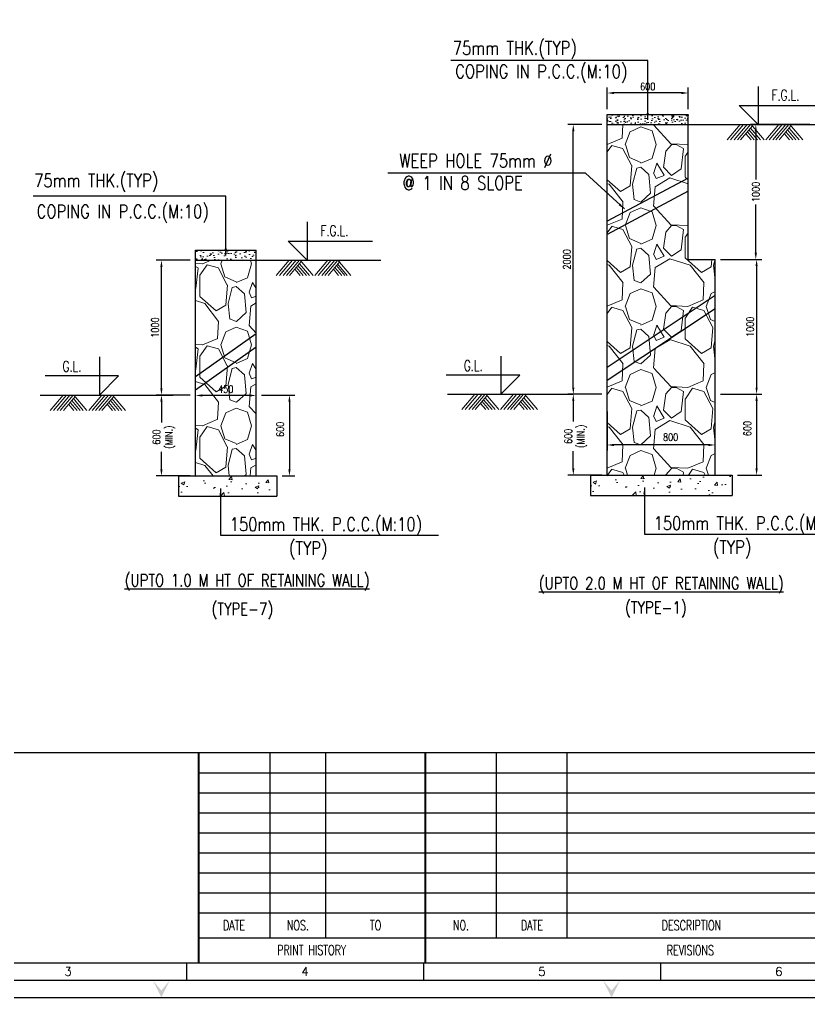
# Model space of a CAD drawing. Extents: x -69352 to 1013721, y -547461 to -186867.
# Drawn here: x 658711 to 687980, y -348663 to -312411 of the extents above; entities that cross this region are included whole.
import ezdxf
from ezdxf.enums import TextEntityAlignment as Align
from ezdxf.lldxf.tags import DXFTag

# ---------------------------------------------------------------- set-up
doc = ezdxf.new("R2010")
doc.units = 0
doc.header["$LTSCALE"] = 500
doc.header["$MEASUREMENT"] = 0
doc.header["$PDMODE"] = 35
doc.header["$PDSIZE"] = -15
doc.layers.get('DEFPOINTS').update_dxf_attribs({"color": 4})
for name, color, linetype in [('BENOS', 4, 'Continuous'), ('PNA', 10, 'Continuous'), ('S-BEAM', 4, 'Continuous'), ('S-DIM-1', 5, 'Continuous'), ('S-TEXT', 2, 'Continuous'), ('S-TITIL', 6, 'Continuous'), ('TEXT (SHEET)', 4, 'Continuous')]:
    doc.layers.add(name, color=color, linetype=linetype)
doc.layers.add('hatch', color=7, linetype='Continuous', lineweight=5)
doc.layers.add('RIDE-PROFILE', color=8, linetype='Continuous', lineweight=25)
doc.styles.add('ROMANS', font='simplex.shx', dxfattribs={"width": 0.8, "height": 275})
tags = doc.linetypes.add('HIDDEN', pattern=[0.375, 0.25, -0.125]).pattern_tags.tags
tags[6:7] = [DXFTag(74, 4), DXFTag(75, 0), DXFTag(340, '0'), DXFTag(46, 1.0), DXFTag(50, 0.0), DXFTag(44, 0.0), DXFTag(45, 0.0)]
tags[4:5] = [DXFTag(74, 4), DXFTag(75, 0), DXFTag(340, '0'), DXFTag(46, 1.0), DXFTag(50, 0.0), DXFTag(44, 0.0), DXFTag(45, 0.0)]
doc.dimstyles.new('dim20', dxfattribs={"dimtxt": 250, "dimasz": 250, "dimexe": 200, "dimexo": 200, "dimgap": 100, "dimtad": 1, "dimdec": 0, "dimlfac": 0.2, "dimzin": 0, "dimdsep": 46, "dimtxsty": 'ROMANS', "dimcen": 0, "dimclrd": 5, "dimclre": 5, "dimclrt": 4, "dimadec": 0, "dimazin": 0, "dimtfac": 1, "dimtdec": 0, "dimtix": 1, "dimtofl": 0, "dimtmove": 2, "dimatfit": 3, "dimfxl": 0, "dimtolj": 1, "dimtzin": 0, "dimlwd": -1, "dimlwe": -1, "dimarcsym": 0})
doc.dimstyles.new('dim25', dxfattribs={"dimtxt": 250, "dimasz": 250, "dimexe": 200, "dimexo": 200, "dimgap": 100, "dimtad": 1, "dimdec": 0, "dimlfac": 0.25, "dimzin": 0, "dimdsep": 46, "dimtxsty": 'ROMANS', "dimcen": 0, "dimclrd": 5, "dimclre": 5, "dimclrt": 4, "dimadec": 0, "dimazin": 0, "dimtfac": 1, "dimtdec": 0, "dimtix": 1, "dimtofl": 0, "dimtmove": 2, "dimatfit": 3, "dimfxl": 0, "dimtolj": 1, "dimtzin": 0, "dimlwd": -1, "dimlwe": -1, "dimarcsym": 0})

# ---------------------------------------------------------------- blocks, each defined once
blk = doc.blocks.new('*D209')
at = {"layer": 'DEFPOINTS', "color": 0}
for p in [(680489, -326736), (680489, -328182), (684489, -328182)]:
    blk.add_point(p, dxfattribs=at)
at = {"layer": 'S-DIM-1', "color": 5}
for p, q in [((680489, -326936), (680489, -328382)), ((684489, -327982), (684489, -327982)), ((684239, -328182), (680739, -328182))]:
    blk.add_line(p, q, dxfattribs=at)
for points in [[(680739, -328140), (680739, -328224), (680489, -328182)], [(684239, -328224), (684239, -328140), (684489, -328182)]]:
    blk.add_solid(points, dxfattribs=at)
at = {"layer": 'S-DIM-1', "color": 4, "insert": (682836, -327895), "char_height": 275, "attachment_point": 5, "style": 'ROMANS'}
blk.add_mtext('\\A1;800', dxfattribs=at)
blk = doc.blocks.new('*D210')
at = {"layer": 'DEFPOINTS', "color": 0}
for p in [(688189, -316302), (684489, -321302), (685993, -321302)]:
    blk.add_point(p, dxfattribs=at)
at = {"layer": 'S-DIM-1', "color": 5}
for p, q in [((687989, -316302), (685793, -316302)), ((685993, -316552), (685993, -318336)), ((685993, -321052), (685993, -319269)), ((684689, -321302), (686193, -321302))]:
    blk.add_line(p, q, dxfattribs=at)
for points in [[(686034, -316552), (685951, -316552), (685993, -316302)], [(685951, -321052), (686034, -321052), (685993, -321302)]]:
    blk.add_solid(points, dxfattribs=at)
at = {"layer": 'S-DIM-1', "color": 4, "insert": (685993, -318802), "char_height": 275, "attachment_point": 5, "rotation": 90, "style": 'ROMANS'}
blk.add_mtext('\\A1;1000', dxfattribs=at)
blk = doc.blocks.new('*D211')
at = {"layer": 'DEFPOINTS', "color": 0}
for p in [(684489, -321302), (684489, -326302), (686021, -326302)]:
    blk.add_point(p, dxfattribs=at)
at = {"layer": 'S-DIM-1', "color": 5}
for p, q in [((684689, -321302), (686221, -321302)), ((686021, -321552), (686021, -326052)), ((684689, -326302), (686221, -326302))]:
    blk.add_line(p, q, dxfattribs=at)
for points in [[(686063, -321552), (685980, -321552), (686021, -321302)], [(685980, -326052), (686063, -326052), (686021, -326302)]]:
    blk.add_solid(points, dxfattribs=at)
at = {"layer": 'S-DIM-1', "color": 4, "insert": (685784, -323802), "char_height": 275, "attachment_point": 5, "rotation": 90, "style": 'ROMANS'}
blk.add_mtext('\\A1;1000', dxfattribs=at)
blk = doc.blocks.new('*D212')
at = {"layer": 'DEFPOINTS', "color": 0}
for p in [(684489, -326302), (685114, -329302), (686021, -329302)]:
    blk.add_point(p, dxfattribs=at)
at = {"layer": 'S-DIM-1', "color": 5}
for p, q in [((684689, -326302), (686221, -326302)), ((686021, -326552), (686021, -329052)), ((685314, -329302), (686221, -329302))]:
    blk.add_line(p, q, dxfattribs=at)
for points in [[(686063, -326552), (685980, -326552), (686021, -326302)], [(685980, -329052), (686063, -329052), (686021, -329302)]]:
    blk.add_solid(points, dxfattribs=at)
at = {"layer": 'S-DIM-1', "color": 4, "insert": (685680, -327573), "char_height": 275, "attachment_point": 5, "rotation": 90, "style": 'ROMANS'}
blk.add_mtext('\\A1;600', dxfattribs=at)
blk = doc.blocks.new('*D238')
at = {"layer": 'DEFPOINTS', "color": 0}
for p in [(680489, -326302), (679230, -329302), (680489, -329302)]:
    blk.add_point(p, dxfattribs=at)
at = {"layer": 'S-DIM-1', "color": 5}
for p, q in [((680289, -326302), (679030, -326302)), ((679230, -326552), (679230, -327316)), ((679230, -329052), (679230, -328406)), ((680289, -329302), (679030, -329302))]:
    blk.add_line(p, q, dxfattribs=at)
for points in [[(679271, -326552), (679188, -326552), (679230, -326302)], [(679188, -329052), (679271, -329052), (679230, -329302)]]:
    blk.add_solid(points, dxfattribs=at)
at = {"layer": 'S-DIM-1', "color": 4, "insert": (679320, -327861), "char_height": 275, "attachment_point": 5, "rotation": 90, "style": 'ROMANS'}
blk.add_mtext('\\A1;600\\P(MIN.)', dxfattribs=at)
blk = doc.blocks.new('*D218')
at = {"layer": 'DEFPOINTS', "color": 0}
for p in [(679230, -316302), (680489, -316302), (679480, -326302)]:
    blk.add_point(p, dxfattribs=at)
at = {"layer": 'S-DIM-1', "color": 5}
for p, q in [((680289, -316302), (679030, -316302)), ((679230, -326052), (679230, -316552)), ((679280, -326302), (679030, -326302))]:
    blk.add_line(p, q, dxfattribs=at)
for points in [[(679271, -316552), (679188, -316552), (679230, -316302)], [(679188, -326052), (679271, -326052), (679230, -326302)]]:
    blk.add_solid(points, dxfattribs=at)
at = {"layer": 'S-DIM-1', "color": 4, "insert": (678992, -321302), "char_height": 275, "attachment_point": 5, "rotation": 90, "style": 'ROMANS'}
blk.add_mtext('\\A1;2000', dxfattribs=at)
blk = doc.blocks.new('*D222')
at = {"layer": 'DEFPOINTS', "color": 0}
for p in [(665228, -326347), (665228, -326347), (667478, -326347)]:
    blk.add_point(p, dxfattribs=at)
at = {"layer": 'S-DIM-1', "color": 5}
for p, q in [((665228, -326147), (665228, -326147)), ((667478, -326147), (667478, -326147)), ((667228, -326347), (665478, -326347))]:
    blk.add_line(p, q, dxfattribs=at)
for points in [[(665478, -326305), (665478, -326388), (665228, -326347)], [(667228, -326388), (667228, -326305), (667478, -326347)]]:
    blk.add_solid(points, dxfattribs=at)
at = {"layer": 'S-DIM-1', "color": 4, "insert": (666353, -326109), "char_height": 275, "attachment_point": 5, "style": 'ROMANS'}
blk.add_mtext('\\A1;450', dxfattribs=at)
blk = doc.blocks.new('*D223')
at = {"layer": 'DEFPOINTS', "color": 0}
for p in [(667478, -326331), (668241, -329331), (668712, -329331)]:
    blk.add_point(p, dxfattribs=at)
at = {"layer": 'S-DIM-1', "color": 5}
for p, q in [((667678, -326331), (668912, -326331)), ((668712, -326581), (668712, -329081)), ((668441, -329331), (668912, -329331))]:
    blk.add_line(p, q, dxfattribs=at)
for points in [[(668754, -326581), (668670, -326581), (668712, -326331)], [(668670, -329081), (668754, -329081), (668712, -329331)]]:
    blk.add_solid(points, dxfattribs=at)
at = {"layer": 'S-DIM-1', "color": 4, "insert": (668370, -327602), "char_height": 275, "attachment_point": 5, "rotation": 90, "style": 'ROMANS'}
blk.add_mtext('\\A1;600', dxfattribs=at)
blk = doc.blocks.new('*D239')
at = {"layer": 'DEFPOINTS', "color": 0}
for p in [(665228, -326331), (663969, -329331), (665228, -329331)]:
    blk.add_point(p, dxfattribs=at)
at = {"layer": 'S-DIM-1', "color": 5}
for p, q in [((665028, -326331), (663769, -326331)), ((663969, -326581), (663969, -327344)), ((663969, -329081), (663969, -328435)), ((665028, -329331), (663769, -329331))]:
    blk.add_line(p, q, dxfattribs=at)
for points in [[(664010, -326581), (663927, -326581), (663969, -326331)], [(663927, -329081), (664010, -329081), (663969, -329331)]]:
    blk.add_solid(points, dxfattribs=at)
at = {"layer": 'S-DIM-1', "color": 4, "insert": (664059, -327890), "char_height": 275, "attachment_point": 5, "rotation": 90, "style": 'ROMANS'}
blk.add_mtext('\\A1;600\\P(MIN.)', dxfattribs=at)
blk = doc.blocks.new('*D224')
at = {"layer": 'DEFPOINTS', "color": 0}
for p in [(663969, -321331), (665228, -321331), (664219, -326331)]:
    blk.add_point(p, dxfattribs=at)
at = {"layer": 'S-DIM-1', "color": 5}
for p, q in [((665028, -321331), (663769, -321331)), ((663969, -326081), (663969, -321581)), ((664019, -326331), (663769, -326331))]:
    blk.add_line(p, q, dxfattribs=at)
for points in [[(664010, -321581), (663927, -321581), (663969, -321331)], [(663927, -326081), (664010, -326081), (663969, -326331)]]:
    blk.add_solid(points, dxfattribs=at)
at = {"layer": 'S-DIM-1', "color": 4, "insert": (663731, -323831), "char_height": 275, "attachment_point": 5, "rotation": 90, "style": 'ROMANS'}
blk.add_mtext('\\A1;1000', dxfattribs=at)
blk = doc.blocks.new('*D225')
at = {"layer": 'DEFPOINTS', "color": 0}
for p in [(680489, -315133), (680489, -315927), (683489, -315927)]:
    blk.add_point(p, dxfattribs=at)
at = {"layer": 'S-DIM-1', "color": 5}
for p, q in [((680489, -315727), (680489, -314933)), ((683489, -315727), (683489, -314933)), ((683239, -315133), (680739, -315133))]:
    blk.add_line(p, q, dxfattribs=at)
for points in [[(680739, -315092), (680739, -315175), (680489, -315133)], [(683239, -315175), (683239, -315092), (683489, -315133)]]:
    blk.add_solid(points, dxfattribs=at)
at = {"layer": 'S-DIM-1', "color": 4, "insert": (681989, -314896), "char_height": 275, "attachment_point": 5, "style": 'ROMANS'}
blk.add_mtext('\\A1;600', dxfattribs=at)
blk = doc.blocks.new('FOLDER')
at = {"layer": 'PNA'}
for points in [[(-1250, 2500), (0, 0), (0, 1000)], [(1250, 2500), (0, 0), (0, 1000)]]:
    blk.add_solid(points, dxfattribs=at)
blk = doc.blocks.new('SHEET')
at = {"color": 1}
for p, q in [((762042, -118391, -8), (676135, -118391, -8)), ((697174, -123292, -8), (720414, -123292, -8)), ((697174, -124054, -8), (720337, -124054, -8))]:
    blk.add_line(p, q, dxfattribs=at)
for p, q in [((699374, -124054, -8), (699374, -118391, -8)), ((701079, -124054, -8), (701079, -118391, -8)), ((706304, -124054, -8), (706304, -118391, -8)), ((708467, -124054, -8), (708467, -118391, -8))]:
    blk.add_line(p, q)
at = {"color": 5, "linetype": 'ByBlock', "lineweight": -2}
for p, q in [((697187, -119004, -8), (720337, -119004, -8)), ((697187, -119617, -8), (720337, -119617, -8)), ((697187, -120229, -8), (720337, -120229, -8)), ((697187, -120842, -8), (720337, -120842, -8)), ((697187, -121454, -8), (720337, -121454, -8)), ((697187, -122067, -8), (720337, -122067, -8)), ((697187, -122680, -8), (720337, -122680, -8))]:
    blk.add_line(p, q, dxfattribs=at)
at = {"elevation": -8, "flags": 128}
blk.add_lwpolyline([(674017, -125881), (763101, -125881), (763101, -63214), (674017, -63214)], close=True, dxfattribs=at)
at = {"color": 1, "const_width": 60.9, "elevation": -8}
for points in [[(697187, -124807), (697187, -118391)], [(704126, -124807), (704126, -118391)]]:
    blk.add_lwpolyline(points, dxfattribs=at)
at = {"layer": 'PNA'}
for p, q in [((696817, -124822, -8), (696817, -125351, -8)), ((704065, -124822, -8), (704065, -125351, -8)), ((711312, -124822, -8), (711312, -125351, -8))]:
    blk.add_line(p, q, dxfattribs=at)
at = {"layer": 'PNA', "color": 1, "elevation": -8}
for points in [[(675076, -125351), (762572, -125351), (762572, -63743), (675076, -63743)], [(676135, -124822), (762042, -124822), (762042, -64273), (676135, -64273)]]:
    blk.add_lwpolyline(points, close=True, dxfattribs=at)
at = {"layer": 'PNA', "xscale": 0.2118545530764889, "yscale": 0.2118545530764889, "zscale": 0.2118545530764889}
for p in [(696049, -125881, -8), (709820, -125881, -8)]:
    blk.add_blockref('FOLDER', p, dxfattribs=at)
at = {"layer": 'PNA', "style": 'ROMANS'}
for s, p in [('3', (693195, -125086, -8)), ('4', (700442, -125086, -8)), ('5', (707689, -125086, -8)), ('6', (714936, -125086, -8))]:
    blk.add_text(s, height=265, dxfattribs=at).set_placement(p, align=Align.MIDDLE)
at = {"layer": 'TEXT (SHEET)', "color": 4, "style": 'ROMANS', "width": 0.7}
for s, height, p in [('DATE', 304.7, (698274, -123673, -8)), ('NOS.', 304.7, (700226, -123673, -8)), ('TO', 304.7, (702602, -123673, -8)), ('NO.', 304.7, (705215, -123673, -8)), ('DATE', 304.7, (707386, -123673, -8)), ('DESCRIPTION', 304.74, (712263, -123673, -8)), ('PRINT HISTORY', 304.74, (700650, -124431, -8)), ('REVISIONS', 304.7, (712231, -124438, -8))]:
    blk.add_text(s, height=height, dxfattribs=at).set_placement(p, align=Align.MIDDLE_CENTER)

msp = doc.modelspace()

# ---------------------------------------------------------------- hatches: boundary and pattern name
at = {"layer": 'hatch'}
h = msp.add_hatch(dxfattribs=at)
h.set_pattern_fill('AR-CONC', color=256, scale=50, style=0)
h.set_pattern_definition([(50, (57848.32, -307579.1), (358.63009, -31.37607), [37.5, -412.5]), (355, (57848.3, -307579.1), (-69.37567, 376.09607), [30, -330]), (100.4514, (57878.2, -307581.72), (289.2547, 344.71977), [31.8701, -350.57106]), (46.1842, (57848.3, -307479.1), (533.62052, -82.7595), [56.25, -618.75]), (96.6356, (57892.8, -307486), (467.33135, 487.05894), [47.80514, -525.8565]), (351.1842, (57848.3, -307479.1), (467.33097, 487.0593), [45, -495]), (21, (57898.32, -307504.1), (298.45353, -201.30945), [37.5, -412.5]), (326, (57898.3, -307504.1), (121.65767, 362.57502), [30, -330]), (71.4514, (57923.2, -307520.9), (420.11131, 161.26525), [31.8701, -350.57106]), (37.5, (57848.32, -307579.11), (6.079928, 166.446927), [0, -326, 0, -335, 0, -331.25]), (7.5, (57848.32, -307579.1), (131.53477, 197.205856), [0, -191, 0, -318.5, 0, -126.25]), (327.5, (57736.82, -307579.11), (266.911218, -11.277436), [0, -125, 0, -390, 0, -517.5]), (317.5, (57686.82, -307579.1), (291.593085, 50.05249), [0, -162.5, 0, -259, 0, -367.5])])
h.paths.add_polyline_path([(683489, -316302.249), (683489, -315927.249), (680489, -315927.249), (680489, -316302.249)])
h = msp.add_hatch(dxfattribs=at)
h.set_pattern_fill('GRAVEL', color=256, scale=3000, angle=90, style=0)
h.set_pattern_definition([(318.0128, (216708.75, -380906.55), (27000.00402, -23999.9947), [403.608, -39957.264]), (274.9697, (217008.75, -381176.55), (-2999.97392, 36000.003155), [692.604, -68567.775]), (222.5104, (217068.75, -381866.55), (33000.02602, 29999.972155), [488.364, -48348.096]), (357.2737, (217818.75, -383036.55), (-60000.000885, 2999.988053), [630.714, -62440.674]), (22.8337, (218448.75, -383066.55), (-35999.989235, -15000.029716), [618.465, -61228.119]), (87.2737, (219018.75, -382826.55), (-2999.988053, -60000.000885), [630.714, -62440.674]), (127.6942, (219048.75, -382196.55), (29999.971215, -39000.022037), [834.087, -82574.547]), (162.2553, (218538.75, -381536.55), (-65999.988694, 21000.032288), [787.464, -77958.963]), (211.4296, (217788.75, -381296.55), (-38999.98511, -24000.024703), [632.85, -62652.219]), (265.2364, (217248.75, -381626.55), (2999.9746, 33000.00284), [722.496, -35402.289]), (312.3974, (217188.75, -382346.55), (32999.976246, -36000.022053), [934.344, -92500.125]), (228.8141, (217848.75, -380066.55), (-17999.99194, -21000.00884), [318.903, -31571.532]), (261.4692, (217638.75, -380306.55), (6000.02373, 38999.994854), [606.711, -60064.533]), (315, (217548.7, -380906.5), (3000.001, -5e-13), [424.263, -3818.376]), (293.1986, (217188.75, -381116.55), (-6000.00398, 14999.9992), [228.474, -22618.845]), (21.8014, (217278.75, -381326.55), (-9000.0008, -2999.9997), [323.109, -15832.386]), (120.9638, (217578.75, -381206.55), (-6000.00745, 8999.99407), [524.787, -16968.069]), (251.5651, (217308.75, -380756.55), (2999.9952, 6000.0013), [379.473, -9107.361]), (106.3895, (217278.75, -383066.55), (-8999.97813, 30000.006595), [531.6, -52628.535]), (160.3462, (217128.75, -382556.55), (33000.00641, -11999.98574), [445.983, -44152.224]), (23.1986, (216708.75, -380756.55), (-14999.9992, -6000.00398), [456.945, -22390.374]), (73.6105, (217128.75, -380576.55), (-8999.97813, -30000.006595), [531.6, -52628.535]), (69.444, (219138.75, -383066.55), (-5999.988, -15000.00553), [512.64, -25119.372]), (24.7751, (219318.75, -382586.55), (-33000.01027, -14999.97657), [429.534, -42523.929]), (156.8014, (219708.75, -380726.55), (-14999.9992, 6000.00398), [456.945, -22390.374]), (107.354, (219288.75, -380546.55), (11999.98351, -39000.00606), [502.893, -49786.272]), (159.444, (219708.75, -382196.55), (15000.00553, -5999.988), [256.32, -25375.692]), (191.3099, (219708.75, -380906.55), (-12000.00226, -2999.9929), [152.97, -15144.087]), (255.9638, (219558.75, -380936.55), (2999.9942, 9000.0016), [618.465, -11750.85]), (276.009, (219408.75, -381536.55), (-2999.99795, 29999.999253), [573.15, -56741.769]), (33.6901, (217848.75, -381206.55), (-5999.9987, -3000.004), [432.666, -10383.987]), (83.1572, (218208.75, -380966.55), (6000.023994, 50999.998096), [755.382, -74782.689]), (150.9454, (218298.75, -380216.55), (21000.00115, -12000.00008), [308.868, -30578.022]), (180, (218028.7, -380066.5), (-3000, -3000), [180, -2820]), (210.2564, (219318.75, -381596.55), (21000.00737, 11999.98466), [416.772, -41260.56]), (138.0128, (218958.75, -381806.55), (-27000.00402, 23999.9947), [807.216, -39553.656]), (90, (218358.7, -381266.5), (-3000, 3000), [780, -2220]), (55.3048, (218358.75, -380486.55), (-21000.02583, -29999.98278), [474.342, -46959.822]), (344.0546, (218628.75, -380096.55), (12000.00038, -2999.99967), [436.806, -21403.524]), (297.646, (219048.75, -380216.55), (30000.02314, -56999.98742), [711.195, -70408.422]), (265.4261, (219378.75, -380846.55), (-2999.984403, -39000.001675), [752.397, -74487.222])])
h.paths.add_polyline_path([(684489, -329302.249), (684489, -321302.249), (683489, -321302.249), (683489, -316302.249), (680489, -316302.249), (680489, -329302.249), (684489, -329302.249)])
h = msp.add_hatch(dxfattribs=at)
h.set_pattern_fill('AR-CONC', color=256, scale=2.5, style=0)
h.set_pattern_definition([(50, (730474.8, -287522.75), (455.4617, -39.8477), [47.625, -523.875]), (355, (730474.8, -287522.75), (-88.107, 477.6416), [38.1, -419.1]), (100.451, (730512.77, -287526.08), (367.3563, 437.7917), [40.475, -445.225]), (46.1842, (730474.8, -287395.75), (677.6976, -105.106), [71.4375, -785.8125]), (96.6356, (730531.3, -287404.5), (593.5106, 618.564), [60.7125, -667.8375]), (351.184, (730474.8, -287395.75), (593.5115, 618.563), [57.15, -628.65]), (21, (730538.3, -287427.5), (379.0372, -255.6638), [47.625, -523.875]), (326, (730538.3, -287427.5), (154.505, 460.47), [38.1, -419.1]), (71.4514, (730569.9, -287448.8), (533.5412, 204.8071), [40.475, -445.225]), (37.5, (730474.82, -287522.75), (7.7215, 211.3876), [0, -414.02, 0, -425.45, 0, -420.6875]), (7.5, (730474.82, -287522.75), (167.04916, 250.45144), [0, -242.57, 0, -404.495, 0, -160.3375]), (327.5, (730333.21, -287522.75), (338.9765, -14.32186), [0, -158.75, 0, -495.3, 0, -657.225]), (317.5, (730269.7, -287522.75), (370.323, 63.5662), [0, -206.375, 0, -328.93, 0, -466.725])])
h.paths.add_polyline_path([(667477.97, -321331.051), (667477.97, -320956.051), (665227.97, -320956.051), (665227.97, -321331.051)])
h = msp.add_hatch(dxfattribs=at)
h.set_pattern_fill('GRAVEL', color=256, scale=3000, angle=90, style=0)
h.set_pattern_definition([(318.0128, (246723.36, -382330.84), (27000.00402, -23999.9947), [403.608, -39957.264]), (274.9697, (247023.36, -382600.84), (-2999.97392, 36000.003155), [692.604, -68567.775]), (222.5104, (247083.36, -383290.84), (33000.02602, 29999.972155), [488.364, -48348.096]), (357.2737, (247833.36, -384460.84), (-60000.000885, 2999.988053), [630.714, -62440.674]), (22.8337, (248463.36, -384490.84), (-35999.989235, -15000.029716), [618.465, -61228.119]), (87.2737, (249033.36, -384250.84), (-2999.988053, -60000.000885), [630.714, -62440.674]), (127.6942, (249063.36, -383620.84), (29999.971215, -39000.022037), [834.087, -82574.547]), (162.2553, (248553.36, -382960.84), (-65999.988694, 21000.032288), [787.464, -77958.963]), (211.4296, (247803.36, -382720.84), (-38999.98511, -24000.024703), [632.85, -62652.219]), (265.2364, (247263.36, -383050.84), (2999.9746, 33000.00284), [722.496, -35402.289]), (312.3974, (247203.36, -383770.84), (32999.976246, -36000.022053), [934.344, -92500.125]), (228.8141, (247863.36, -381490.84), (-17999.99194, -21000.00884), [318.903, -31571.532]), (261.4692, (247653.36, -381730.84), (6000.02373, 38999.994854), [606.711, -60064.533]), (315, (247563.4, -382330.8), (3000.001, -5e-13), [424.263, -3818.376]), (293.1986, (247203.36, -382540.84), (-6000.00398, 14999.9992), [228.474, -22618.845]), (21.8014, (247293.36, -382750.84), (-9000.0008, -2999.9997), [323.11, -15832.386]), (120.9638, (247593.36, -382630.84), (-6000.00745, 8999.99407), [524.787, -16968.07]), (251.5651, (247323.4, -382180.8), (2999.9952, 6000.0013), [379.473, -9107.36]), (106.3895, (247293.36, -384490.84), (-8999.97813, 30000.006595), [531.6, -52628.535]), (160.3462, (247143.36, -383980.84), (33000.00641, -11999.98574), [445.983, -44152.224]), (23.1986, (246723.36, -382180.84), (-14999.9992, -6000.00398), [456.945, -22390.374]), (73.6105, (247143.36, -382000.84), (-8999.97813, -30000.006595), [531.6, -52628.535]), (69.444, (249153.36, -384490.84), (-5999.988, -15000.00553), [512.64, -25119.372]), (24.7751, (249333.36, -384010.84), (-33000.01027, -14999.97657), [429.534, -42523.929]), (156.8014, (249723.36, -382150.84), (-14999.9992, 6000.00398), [456.945, -22390.374]), (107.354, (249303.36, -381970.84), (11999.98351, -39000.00606), [502.893, -49786.272]), (159.444, (249723.36, -383620.84), (15000.00553, -5999.988), [256.32, -25375.692]), (191.3099, (249723.36, -382330.84), (-12000.00226, -2999.9929), [152.97, -15144.087]), (255.9638, (249573.36, -382360.84), (2999.9942, 9000.0016), [618.465, -11750.85]), (276.009, (249423.36, -382960.84), (-2999.99795, 29999.99925), [573.15, -56741.769]), (33.6901, (247863.4, -382630.8), (-5999.9987, -3000.004), [432.666, -10383.987]), (83.1572, (248223.36, -382390.84), (6000.023994, 50999.998096), [755.382, -74782.689]), (150.9454, (248313.36, -381640.84), (21000.00115, -12000.00008), [308.868, -30578.022]), (180, (248043.4, -381490.8), (-3000, -3000), [180, -2820]), (210.2564, (249333.36, -383020.84), (21000.00737, 11999.98466), [416.772, -41260.56]), (138.0128, (248973.36, -383230.84), (-27000.00402, 23999.9947), [807.216, -39553.656]), (90, (248373.4, -382690.8), (-3000, 3000), [780, -2220]), (55.3048, (248373.36, -381910.84), (-21000.02583, -29999.98278), [474.342, -46959.822]), (344.0546, (248643.36, -381520.84), (12000.0004, -2999.99967), [436.806, -21403.524]), (297.646, (249063.36, -381640.84), (30000.02314, -56999.98742), [711.195, -70408.422]), (265.4261, (249393.36, -382270.84), (-2999.984403, -39000.001675), [752.397, -74487.222])])
h.paths.add_polyline_path([(667477.97, -321331.051), (665227.97, -321331.051), (665227.97, -329331.051), (667477.97, -329331.051)])
h = msp.add_hatch(dxfattribs=at)
h.set_pattern_fill('AR-CONC', color=256, scale=7.5, style=0)
h.set_pattern_definition([(50, (730474.8, -282897.8), (1366.385, -119.543), [142.875, -1571.625]), (355, (730474.8, -282897.8), (-264.32, 1432.925), [114.3, -1257.3]), (100.451, (730588.7, -282907.7), (1102.069, 1313.375), [121.425, -1335.675]), (46.1842, (730474.8, -282516.8), (2033.093, -315.317), [214.31, -2357.44]), (96.6356, (730644.2, -282543), (1780.53, 1855.69), [182.14, -2003.51]), (351.184, (730474.8, -282516.8), (1780.535, 1855.69), [171.45, -1885.95]), (21, (730665.3, -282612), (1137.112, -766.991), [142.875, -1571.625]), (326, (730665.3, -282612), (463.515, 1381.41), [114.3, -1257.3]), (71.4514, (730760.1, -282675.9), (1600.624, 614.421), [121.425, -1335.675]), (37.5, (730474.8, -282897.75), (23.1645, 634.1628), [0, -1242.06, 0, -1276.35, 0, -1262.0625]), (7.5, (730474.8, -282897.75), (501.1475, 751.3543), [0, -727.71, 0, -1213.485, 0, -481.0125]), (327.5, (730050, -282897.75), (1016.9295, -42.9656), [0, -476.25, 0, -1485.9, 0, -1971.675]), (317.5, (729859.5, -282897.75), (1110.969, 190.699), [0, -619.125, 0, -986.79, 0, -1400.175])])
h.paths.add_polyline_path([(668241.296, -329331.051), (664602.97, -329331.051), (664602.97, -330081.051), (668241.296, -330081.051)])
h = msp.add_hatch(dxfattribs=at)
h.set_pattern_fill('AR-CONC', color=256, scale=7.5, style=0)
h.set_pattern_definition([(50, (745735.8, -282869), (1366.385, -119.543), [142.875, -1571.625]), (355, (745735.8, -282869), (-264.32, 1432.925), [114.3, -1257.3]), (100.451, (745849.7, -282878.9), (1102.069, 1313.375), [121.425, -1335.675]), (46.1842, (745735.8, -282488), (2033.093, -315.317), [214.31, -2357.44]), (96.6356, (745905.3, -282514.2), (1780.53, 1855.69), [182.14, -2003.51]), (351.184, (745735.8, -282488), (1780.535, 1855.69), [171.45, -1885.95]), (21, (745926.3, -282583.2), (1137.112, -766.991), [142.875, -1571.625]), (326, (745926.3, -282583.2), (463.515, 1381.41), [114.3, -1257.3]), (71.4514, (746021.1, -282647.1), (1600.624, 614.421), [121.425, -1335.675]), (37.5, (745735.85, -282868.95), (23.1645, 634.1628), [0, -1242.06, 0, -1276.35, 0, -1262.0625]), (7.5, (745735.85, -282868.95), (501.1475, 751.3543), [0, -727.71, 0, -1213.485, 0, -481.0125]), (327.5, (745311.03, -282868.95), (1016.9295, -42.9656), [0, -476.25, 0, -1485.9, 0, -1971.675]), (317.5, (745120.5, -282868.95), (1110.969, 190.699), [0, -619.125, 0, -986.79, 0, -1400.175])])
h.paths.add_polyline_path([(679864, -329302.249), (679864, -330052.249), (685114, -330052.249), (685114, -329302.249)])

# ---------------------------------------------------------------- linework, layer by layer
at = {"color": 2}
for p, q in [((683489, -316302.249), (691113.002, -316302.249)), ((667477.97, -321331.051), (672094.597, -321331.051))]:
    msp.add_line(p, q, dxfattribs=at)
for points in [[(686083.178, -314886.911), (686083.178, -316302.249), (685376.071, -315595.143), (688504.821, -315595.143)], [(669371.172, -319915.713), (669371.172, -321331.051), (668664.065, -320623.944), (671792.815, -320623.944)], [(661671.062, -324915.713), (661671.062, -326331.051), (662378.169, -325623.944), (659656.965, -325623.944)], [(676538.964, -324886.911), (676538.964, -326302.249), (677246.071, -325595.143), (674524.868, -325595.143)]]:
    msp.add_lwpolyline(points, dxfattribs=at)
at = {"layer": 'BENOS', "color": 2}
for p, q in [((659479.11, -326331.051), (664398.355, -326331.051)), ((674569.519, -326302.249), (679229.769, -326302.249))]:
    msp.add_line(p, q, dxfattribs=at)
at = {"layer": 'hatch'}
for p, q in [((685417.156, -316302.249), (684935.751, -316872.038)), ((685541.049, -316302.249), (685059.643, -316872.038)), ((685672.392, -316305.621), (685193.835, -316872.038)), ((685791.931, -316302.249), (685310.526, -316872.038)), ((685864.094, -316354.952), (685427.216, -316872.038)), ((685796.998, -316434.366), (686166.78, -316872.038)), ((685820.299, -316303.116), (686300.972, -316872.038)), ((686847.423, -316302.249), (686366.018, -316872.038)), ((686971.316, -316302.249), (686489.91, -316872.038)), ((687102.659, -316305.621), (686624.102, -316872.038)), ((687222.198, -316302.249), (686740.793, -316872.038)), ((687294.361, -316354.952), (686857.483, -316872.038)), ((687227.265, -316434.366), (687597.047, -316872.038)), ((687250.566, -316303.116), (687731.239, -316872.038)), ((685621.963, -316641.537), (685816.709, -316872.038)), ((685680.308, -316572.48), (685933.4, -316872.038)), ((685738.653, -316503.423), (686050.09, -316872.038)), ((687052.23, -316641.537), (687246.976, -316872.038)), ((687110.575, -316572.48), (687363.667, -316872.038)), ((687168.92, -316503.423), (687480.357, -316872.038)), ((668705.15, -321331.051), (668223.745, -321900.84)), ((668829.043, -321331.051), (668347.637, -321900.84)), ((668960.386, -321334.423), (668481.829, -321900.84)), ((669079.925, -321331.051), (668598.52, -321900.84)), ((669152.088, -321383.753), (668715.21, -321900.84)), ((669026.647, -321532.225), (669338.084, -321900.84)), ((669084.992, -321463.168), (669454.774, -321900.84)), ((669108.293, -321331.918), (669588.966, -321900.84)), ((670135.417, -321331.051), (669654.012, -321900.84)), ((670259.31, -321331.051), (669777.904, -321900.84)), ((670390.653, -321334.423), (669912.096, -321900.84)), ((670510.192, -321331.051), (670028.787, -321900.84)), ((670582.355, -321383.753), (670145.477, -321900.84)), ((670456.914, -321532.225), (670768.351, -321900.84)), ((670486.554, -321465.504), (670856.336, -321903.175)), ((670509.855, -321334.253), (670990.528, -321903.175)), ((668909.957, -321670.338), (669104.703, -321900.84)), ((668968.302, -321601.282), (669221.394, -321900.84)), ((670340.224, -321670.338), (670534.97, -321900.84)), ((670398.569, -321601.282), (670651.661, -321900.84)), ((660324.06, -326331.051), (659842.654, -326900.84)), ((660447.952, -326331.051), (659966.547, -326900.84)), ((660579.296, -326334.423), (660100.739, -326900.84)), ((660698.834, -326331.051), (660217.429, -326900.84)), ((660770.997, -326383.753), (660334.119, -326900.84)), ((660587.211, -326601.282), (660840.303, -326900.84)), ((660645.556, -326532.225), (660956.993, -326900.84)), ((660703.901, -326463.168), (661073.683, -326900.84)), ((660727.202, -326331.918), (661207.876, -326900.84)), ((661754.327, -326331.051), (661272.921, -326900.84)), ((661878.219, -326331.051), (661396.814, -326900.84)), ((662009.562, -326334.423), (661531.006, -326900.84)), ((662129.101, -326331.051), (661647.696, -326900.84)), ((662201.264, -326383.753), (661764.386, -326900.84)), ((662017.478, -326601.282), (662270.57, -326900.84)), ((662075.823, -326532.225), (662387.26, -326900.84)), ((662134.168, -326463.168), (662503.95, -326900.84)), ((662157.469, -326331.918), (662638.142, -326900.84)), ((675585.089, -326302.249), (675103.684, -326872.038)), ((675708.982, -326302.249), (675227.577, -326872.038)), ((675840.325, -326305.621), (675361.769, -326872.038)), ((675959.864, -326302.249), (675478.459, -326872.038)), ((676032.027, -326354.952), (675595.149, -326872.038)), ((675848.241, -326572.48), (676101.333, -326872.038)), ((675906.586, -326503.423), (676218.023, -326872.038)), ((675964.931, -326434.366), (676334.713, -326872.038)), ((675988.232, -326303.116), (676468.905, -326872.038)), ((677015.356, -326302.249), (676533.951, -326872.038)), ((677139.249, -326302.249), (676657.844, -326872.038)), ((677270.592, -326305.621), (676792.036, -326872.038)), ((677390.131, -326302.249), (676908.726, -326872.038)), ((677462.294, -326354.952), (677025.416, -326872.038)), ((677278.508, -326572.48), (677531.6, -326872.038)), ((677336.853, -326503.423), (677648.29, -326872.038)), ((677395.198, -326434.366), (677764.98, -326872.038)), ((677418.499, -326303.116), (677899.172, -326872.038)), ((660528.866, -326670.338), (660723.613, -326900.84)), ((661959.133, -326670.338), (662153.88, -326900.84)), ((675789.896, -326641.537), (675984.643, -326872.038)), ((677220.163, -326641.537), (677414.91, -326872.038))]:
    msp.add_line(p, q, dxfattribs=at)
at = {"layer": 'RIDE-PROFILE', "color": 2, "linetype": 'HIDDEN', "ltscale": 150}
for p, q in [((683489, -318286.747), (680489, -319883.893)), ((683489, -318777.278), (680489, -320374.423)), ((684489, -322643.913), (680489, -325305.823)), ((684489, -323134.444), (680489, -325796.353)), ((667477.97, -324064.223), (665227.97, -325661.369)), ((667477.97, -324554.754), (665227.97, -326151.9))]:
    msp.add_line(p, q, dxfattribs=at)
at = {"layer": 'S-BEAM'}
for p, q in [((680489, -329302.249), (680489, -315927.249)), ((680489, -315927.249), (683489, -315927.249)), ((683489, -321302.249), (683489, -315927.249)), ((680489, -316302.249), (683489, -316302.249)), ((665227.97, -329331.051), (665227.97, -320956.051)), ((665227.97, -320956.051), (667477.97, -320956.051)), ((667477.97, -329331.051), (667477.97, -320956.051)), ((665227.97, -321331.051), (667477.97, -321331.051)), ((683489, -321302.249), (684489, -321302.249)), ((684489, -329302.249), (684489, -321302.249)), ((664602.97, -329331.051), (668241.296, -329331.051)), ((664602.97, -329331.051), (664602.97, -330081.051)), ((668241.296, -329331.051), (668241.296, -330081.051)), ((679864, -329302.249), (685114, -329302.249)), ((679864, -329302.249), (679864, -330052.249)), ((685114, -329302.249), (685114, -330052.249)), ((664602.97, -330081.051), (668241.296, -330081.051)), ((679864, -330052.249), (685114, -330052.249))]:
    msp.add_line(p, q, dxfattribs=at)

# ---------------------------------------------------------------- block references
at = {"xscale": 1.211507295708977, "yscale": 1.211507295708977, "zscale": 1.211507295708977}
msp.add_blockref('SHEET', (-179304.157, -196157.673, 9.11), dxfattribs=at)

# ---------------------------------------------------------------- texts
at = {"color": 4, "style": 'ROMANS', "width": 0.8}
for s, p in [('75mm THK.(TYP)', (674764.171, -313712.727)), ('COPING IN P.C.C.(M:10)', (674854.838, -314584.671)), ('WEEP HOLE 75mm %%C', (672785.085, -317894.209)), ('75mm THK.(TYP)', (659254.141, -318625.029)), ('@ 1 IN 8 SLOPE', (672903.196, -318717.501)), ('COPING IN P.C.C.(M:10)', (659344.808, -319776.973)), ('150mm THK. P.C.C.(M:10)', (666498.18, -331370.573)), ('150mm THK. P.C.C.(M:10)', (682205.71, -331333.026)), ('(TYP)', (668695.381, -332256.378)), ('(TYP)', (684402.91, -332218.831))]:
    msp.add_text(s, height=500, dxfattribs=at).set_placement(p)
at = {"layer": 'S-TEXT', "color": 2, "ltscale": 11, "style": 'ROMANS', "width": 0.7}
for s, p in [('F.G.L.', (686576.647, -315412.127)), ('F.G.L.', (669864.641, -320440.929)), ('G.L.', (660307.345, -325469.379)), ('G.L.', (675175.247, -325440.578))]:
    msp.add_text(s, height=400, dxfattribs=at).set_placement(p)
at = {"layer": 'S-TITIL', "color": 6, "style": 'ROMANS', "width": 0.8}
for s, p in [('%%U(UPTO 1.0 M HT OF RETAINING WALL)', (667141.5, -333230.85)), ('%%U(UPTO 2.0 M HT OF RETAINING WALL)', (682489, -333340.9)), ('(TYPE-7)', (666964, -334294.722)), ('(TYPE-1)', (682286, -334241.271))]:
    msp.add_text(s, height=450, dxfattribs=at).set_placement(p, align=Align.MIDDLE)

# ---------------------------------------------------------------- dimensions: what is measured, and where the dimension line sits
at = {"layer": 'S-DIM-1'}
for base, p1, p2, picture, middle in [((680489, -315133.327), (683489, -315927.249), (680489, -315927.249), '*D225', (681989, -314895.827)), ((665227.97, -326346.521), (667477.97, -326346.521), (665227.97, -326346.521), '*D222', (666352.97, -326109.021))]:
    dim = msp.add_linear_dim(base=base, p1=p1, p2=p2, dimstyle='dim20', dxfattribs=at)
    dim.commit()
    dim.dimension.update_dxf_attribs({"geometry": picture, "text_midpoint": middle})
for base, p1, p2, picture, middle in [((679229.769, -316302.249), (679479.769, -326302.249), (680489, -316302.249), '*D218', (678992.269, -321302.249)), ((663968.739, -321331.051), (664218.739, -326331.051), (665227.97, -321331.051), '*D224', (663731.239, -323831.051)), ((686021.415, -326302.249), (684489, -321302.249), (684489, -326302.249), '*D211', (685783.915, -323802.249))]:
    dim = msp.add_linear_dim(base=base, p1=p1, p2=p2, angle=90, dimstyle='dim20', dxfattribs=at)
    dim.commit()
    dim.dimension.update_dxf_attribs({"geometry": picture, "text_midpoint": middle})
for base, p1, p2, picture, middle in [((685992.521, -321302.249), (688188.521, -316302.249), (684489, -321302.249), '*D210', (685992.521, -318802.249)), ((668711.84, -329331.051), (667477.97, -326331.051), (668241.296, -329331.051), '*D223', (668369.934, -327601.603)), ((686021.415, -329302.249), (684489, -326302.249), (685114, -329302.249), '*D212', (685679.508, -327572.802))]:
    dim = msp.add_linear_dim(base=base, p1=p1, p2=p2, angle=90, dimstyle='dim20', dxfattribs=at)
    dim.commit()
    dim.dimension.update_dxf_attribs({"geometry": picture, "text_midpoint": middle, "dimtype": 160})
for base, p1, p2, picture, middle in [((663968.739, -329331.051), (665227.97, -326331.051), (665227.97, -329331.051), '*D239', (664058.841, -327889.616)), ((679229.769, -329302.249), (680489, -326302.249), (680489, -329302.249), '*D238', (679319.871, -327860.815))]:
    dim = msp.add_linear_dim(base=base, p1=p1, p2=p2, angle=90, text='<>\\X(MIN.)', dimstyle='dim20', dxfattribs=at)
    dim.commit()
    dim.dimension.update_dxf_attribs({"geometry": picture, "text_midpoint": middle, "dimtype": 160})
dim = msp.add_linear_dim(base=(680489, -328182.096), p1=(684489, -328182.096), p2=(680489, -326736.445), dimstyle='dim20', dxfattribs=at)
dim.commit()
dim.dimension.update_dxf_attribs({"geometry": '*D209', "text_midpoint": (682835.901, -327894.596), "dimtype": 160})

# ---------------------------------------------------------------- leaders
at = {"layer": 'RIDE-PROFILE', "color": 0}
msp.add_leader([(681124.09, -319433.079), (679677.602, -318099.908), (672358.14, -318099.908)], dimstyle='dim25', override={"dimgap": 100, "dimtad": 0, "dimfxl": 60, "dimarcsym": 1}, dxfattribs=at)
at = {"layer": 'S-DIM-1'}
for points in [[(681989, -316130.994), (681989, -313933.494), (674694, -313933.494)], [(666352.97, -321159.796), (666352.97, -318962.296), (659218.47, -318962.296)], [(666158.47, -329799.296), (666158.47, -331521.796), (674236.97, -331521.796)], [(681866, -329761.749), (681866, -331484.249), (689944.5, -331484.249)]]:
    msp.add_leader(points, dimstyle='dim20', dxfattribs=at)

doc.saveas('drawing.dxf')
